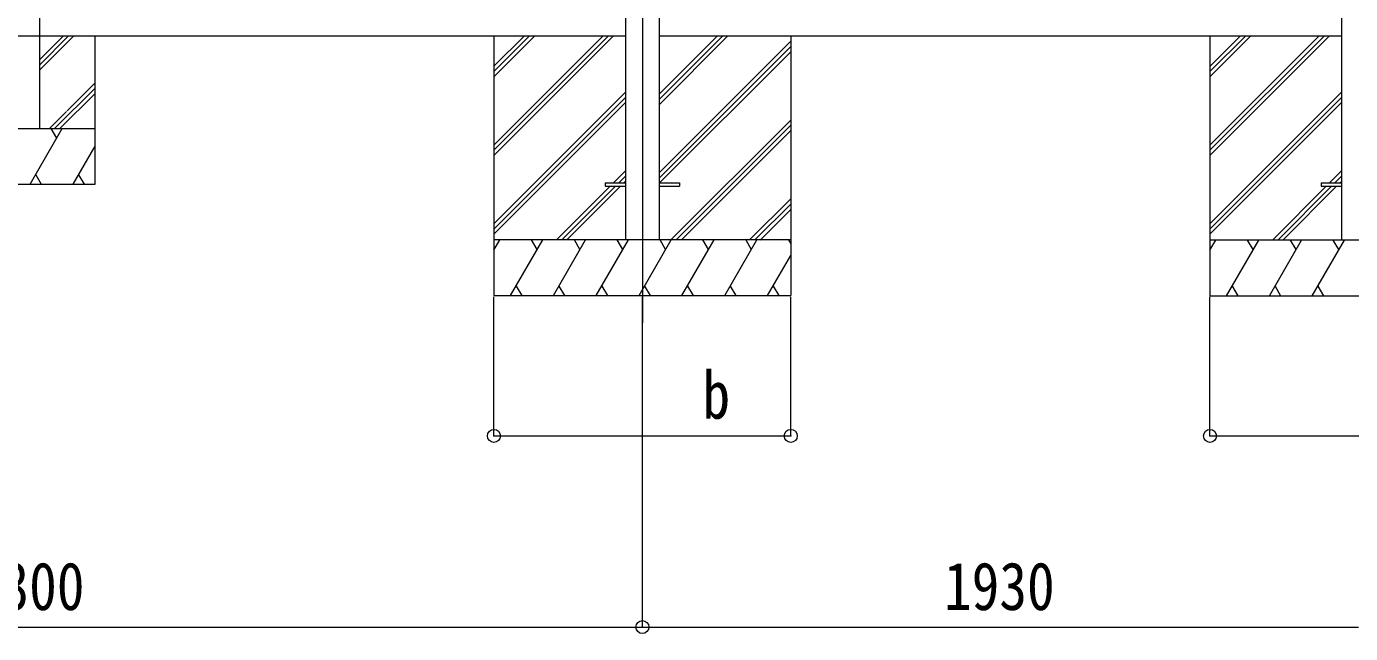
# Model space of a CAD drawing. Units: millimetres at full size; details may follow other scales. Extents: x -9783 to 9892, y -6828 to 6752.
# Drawn here: x 4402 to 7971, y -2424 to -788 of the extents above; entities that cross this region are included whole.
import ezdxf
from ezdxf.enums import TextEntityAlignment as Align

# ---------------------------------------------------------------- set-up
doc = ezdxf.new("R2010")
doc.units = ezdxf.units.MM
doc.header["$LTSCALE"] = 35
doc.header["$PDMODE"] = 32
doc.header["$PDSIZE"] = 35
for name, color, linetype, lineweight in [('0-0_0', 7, 'Continuous', 9), ('0-1_本体', 4, 'Continuous', 9), ('0-2_部品', 7, 'Continuous', 9), ('0-8_PARTS2', 2, 'Continuous', 9), ('0-A_寸法', 6, 'Continuous', 9), ('1-0_FRAME', 7, 'Continuous', 9), ('1-2_GLASS_SEAL', 7, 'Continuous', 9)]:
    doc.layers.add(name, color=color, linetype=linetype, lineweight=lineweight)
doc.styles.add('ＭＳ ゴシック', font='')
doc.styles.get('ＭＳ ゴシック').set_extended_font_data('MS Gothic')

msp = doc.modelspace()

# ---------------------------------------------------------------- linework, layer by layer
at = {"layer": '0-0_0'}
for p, q in [((2807.01, -813.2), (6016.61, -813.2)), ((5661.81, -813.2), (5661.81, -1513.2)), ((5661.81, -1107.38), (5955.99, -813.2)), ((5661.81, -1121.52), (5970.13, -813.2)), ((5661.81, -1135.66), (5984.27, -813.2)), ((5661.81, -923.53), (5772.14, -813.2)), ((5661.81, -909.39), (5758, -813.2)), ((5661.81, -895.25), (5743.85, -813.2)), ((6107.01, -998.83), (6292.64, -813.2)), ((6107.01, -984.69), (6278.5, -813.2)), ((6107.01, -970.54), (6264.35, -813.2)), ((6107.01, -813.2), (7946.61, -813.2)), ((6461.81, -813.2), (6461.81, -1513.2)), ((7591.81, -813.26), (7591.81, -1513.26)), ((7591.81, -1107.43), (7885.99, -813.26)), ((7591.81, -1121.57), (7900.13, -813.26)), ((7591.81, -1135.72), (7914.27, -813.26)), ((7591.81, -923.59), (7702.14, -813.26)), ((7591.81, -909.44), (7688, -813.26)), ((7591.81, -895.3), (7673.85, -813.26)), ((6107.01, -1182.68), (6461.81, -827.88)), ((6107.01, -1196.82), (6461.81, -842.02)), ((6108.42, -1209.54), (6461.81, -856.16)), ((5661.81, -1319.51), (6016.61, -964.71)), ((5661.81, -1333.65), (6016.61, -978.85)), ((5661.81, -1347.79), (6016.61, -992.99)), ((7591.81, -1319.56), (7946.61, -964.77)), ((7591.81, -1333.71), (7946.61, -978.91)), ((7591.81, -1347.85), (7946.61, -993.05)), ((6138.62, -1363.2), (6461.81, -1040.01)), ((6152.76, -1363.2), (6461.81, -1054.15)), ((6166.9, -1363.2), (6461.81, -1068.29)), ((5983.9, -1209.54), (6016.61, -1176.84)), ((7913.9, -1209.6), (7946.61, -1176.9)), ((5998.05, -1209.54), (6016.61, -1190.98)), ((6012.19, -1209.54), (6016.61, -1205.13)), ((7928.05, -1209.6), (7946.61, -1191.04)), ((7942.19, -1209.6), (7946.61, -1205.18)), ((5830.25, -1363.2), (5974.9, -1218.54)), ((5844.39, -1363.2), (5989.05, -1218.54)), ((5858.53, -1363.2), (6003.19, -1218.54)), ((7760.25, -1363.26), (7904.9, -1218.6)), ((7774.39, -1363.26), (7919.05, -1218.6)), ((7788.53, -1363.26), (7933.19, -1218.6)), ((6350.75, -1363.2), (6461.81, -1252.14)), ((6364.89, -1363.2), (6461.81, -1266.28)), ((6379.03, -1364.04), (6461.81, -1281.27)), ((6461.81, -1363.2), (5661.81, -1363.2)), ((5661.81, -1390.7), (5677.69, -1363.2)), ((5706.55, -1513.2), (5793.16, -1363.2)), ((5778.16, -1389.18), (5763.16, -1363.2)), ((5822.02, -1513.2), (5908.63, -1363.2)), ((5893.63, -1389.18), (5878.62, -1363.2)), ((5937.49, -1513.2), (6024.1, -1363.2)), ((6009.1, -1389.18), (5994.09, -1363.2)), ((6052.96, -1513.2), (6139.57, -1363.2)), ((6124.57, -1389.18), (6109.56, -1363.2)), ((6168.43, -1513.2), (6255.04, -1363.2)), ((6240.04, -1389.18), (6225.04, -1363.2)), ((6283.9, -1513.2), (6370.51, -1363.2)), ((6340.51, -1363.2), (6355.51, -1389.18)), ((6455.98, -1363.2), (6461.81, -1373.3)), ((8391.81, -1363.26), (7591.81, -1363.26)), ((7591.81, -1390.76), (7607.69, -1363.26)), ((7636.55, -1513.26), (7723.16, -1363.26)), ((7708.16, -1389.24), (7693.16, -1363.25)), ((7752.02, -1513.25), (7838.63, -1363.26)), ((7823.63, -1389.24), (7808.62, -1363.26)), ((7867.49, -1513.26), (7954.1, -1363.26)), ((7939.1, -1389.24), (7924.09, -1363.26)), ((6399.37, -1513.2), (6461.81, -1405.06)), ((5721.55, -1487.22), (5736.55, -1513.2)), ((5837.02, -1487.22), (5852.02, -1513.2)), ((5952.49, -1487.22), (5967.49, -1513.2)), ((6067.96, -1487.22), (6082.96, -1513.2)), ((6183.43, -1487.22), (6198.43, -1513.2)), ((6298.9, -1487.22), (6313.9, -1513.2)), ((6414.37, -1487.22), (6429.37, -1513.2)), ((7651.55, -1487.28), (7666.55, -1513.26)), ((7767.02, -1487.28), (7782.02, -1513.25)), ((7882.49, -1487.27), (7897.49, -1513.26)), ((5661.81, -1513.2), (6461.81, -1513.2)), ((7591.81, -1513.26), (8391.81, -1513.26))]:
    msp.add_line(p, q, dxfattribs=at)
at = {"layer": '0-1_本体'}
for p, q in [((6016.61, 1492.01), (6016.61, -1363.2)), ((6107.01, 1492.01), (6107.01, -1363.2)), ((7946.61, 1493.72), (7946.61, -1363.26))]:
    msp.add_line(p, q, dxfattribs=at)
at = {"layer": '0-2_部品', "color": 4}
for p, q in [((5961.81, -1209.54), (5961.81, -1218.54)), ((5961.81, -1209.54), (6016.61, -1209.54)), ((6107.01, -1209.54), (6161.81, -1209.54)), ((6161.81, -1209.54), (6161.81, -1218.54)), ((7891.81, -1209.6), (7891.81, -1218.6)), ((7891.81, -1209.6), (7946.61, -1209.6)), ((5961.81, -1218.54), (6016.61, -1218.54)), ((6107.01, -1218.54), (6161.81, -1218.54)), ((7891.81, -1218.6), (7946.61, -1218.6))]:
    msp.add_line(p, q, dxfattribs=at)
at = {"layer": '0-8_PARTS2'}
msp.add_line((6061.81, 1624.84), (6061.81, -1586.73), dxfattribs=at)
at = {"layer": '0-A_寸法'}
for p, q in [((5661.81, -1891.09), (5661.81, -1516.68)), ((6061.81, -2406.08), (6061.81, -1516.68)), ((6461.81, -1891.09), (6461.81, -1516.68)), ((7591.81, -1891.09), (7591.81, -1516.68)), ((5661.81, -1891.09), (6461.81, -1891.09)), ((7591.81, -1891.09), (8391.81, -1891.09)), ((2761.81, -2406.08), (6061.81, -2406.08)), ((6061.81, -2406.08), (7991.81, -2406.08))]:
    msp.add_line(p, q, dxfattribs=at)
for p in [(5661.81, -1891.09), (6461.81, -1891.09), (7591.81, -1891.09), (6061.81, -2406.08)]:
    msp.add_point(p, dxfattribs=at)
at = {"layer": '1-0_FRAME'}
for p, q in [((4436.81, -905.97), (4529.57, -813.21)), ((4436.81, -891.83), (4515.43, -813.21)), ((4436.81, -877.69), (4501.29, -813.21)), ((4586.81, -1213.2), (4586.81, -813.2)), ((4477.56, -1063.21), (4586.81, -953.96)), ((4511.81, -1014.82), (4586.81, -939.82)), ((4491.7, -1063.21), (4586.81, -968.1)), ((4463.42, -1063.21), (4509.42, -1017.21)), ((4236.81, -1063.21), (4586.81, -1063.21)), ((4411.81, -1213.21), (4498.41, -1063.21)), ((4483.41, -1089.19), (4468.41, -1063.21)), ((4527.28, -1213.21), (4586.81, -1110.1)), ((4236.81, -1213.21), (4586.81, -1213.21)), ((4426.81, -1187.23), (4441.81, -1213.21)), ((4542.28, -1187.23), (4557.28, -1213.21))]:
    msp.add_line(p, q, dxfattribs=at)
at = {"layer": '1-2_GLASS_SEAL', "color": 4}
msp.add_line((4436.81, 1480.91), (4436.81, -1063.22), dxfattribs=at)

# ---------------------------------------------------------------- texts
at = {"layer": '0-A_寸法', "color": 7, "style": 'ＭＳ ゴシック', "width": 0.85}
for s, p in [('b', (6223.81, -1883.09)), ('3300', (4259.81, -2399.08)), ('1930', (6874.81, -2399.08))]:
    msp.add_text(s, height=129, dxfattribs=at).set_placement(p, align=Align.BOTTOM_LEFT)

doc.saveas('drawing.dxf')
